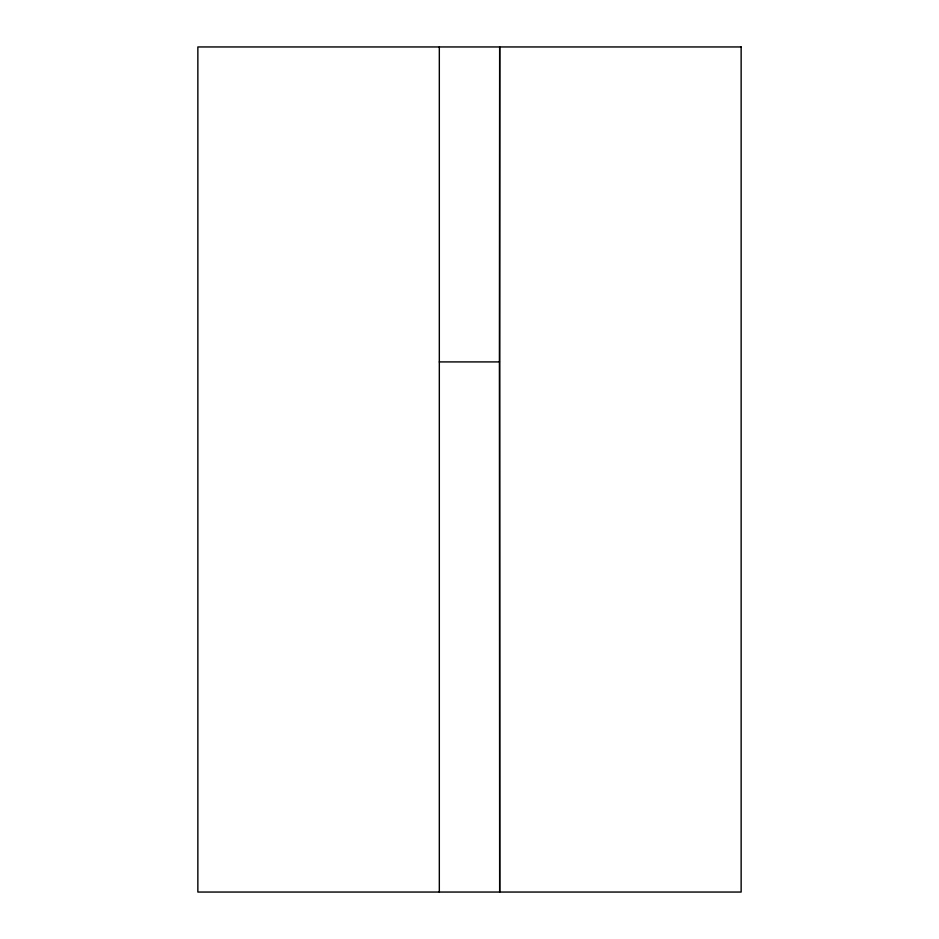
<?xml version="1.0" encoding="UTF-8"?>
<svg xmlns="http://www.w3.org/2000/svg" width="939" height="939" viewBox="0 0 939 939"><rect width="100%" height="100%" fill="white"/><g stroke="black" fill="none" stroke-linecap="round" stroke-linejoin="round"><path stroke-width="1.41" d="M439.323 361.914L499.442 361.914L499.677 892.05L499.677 46.95L499.442 361.914M439.323 46.95L439.323 892.05M741.141 46.95L197.859 46.95L197.859 892.05L741.141 892.05L741.141 46.95"/></g></svg>
